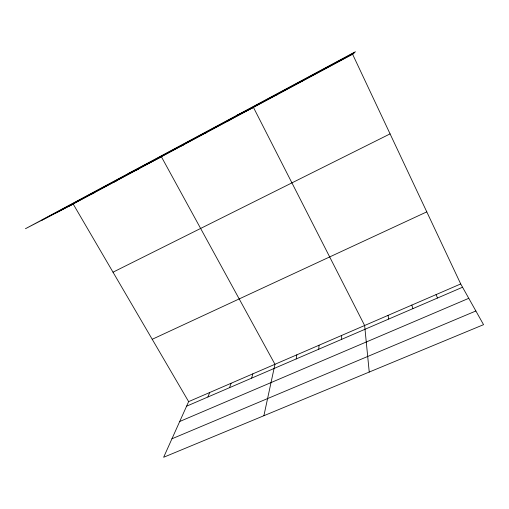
<?xml version="1.0" encoding="UTF-8"?>
<svg xmlns="http://www.w3.org/2000/svg" width="509" height="509" viewBox="0 0 509 509"><rect width="100%" height="100%" fill="white"/><g stroke="black" fill="none" stroke-linecap="round" stroke-linejoin="round"><path stroke-width="0.76" d="M318.749 349.219L319.035 345.223M296.213 358.928L296.817 354.837M263.891 415.719L274.962 364.285L161.41 156.791L128.109 173.652M251.624 378.149L252.833 373.861M229.578 387.654L231.073 383.271M207.901 397.001L209.676 392.528M188.635 401.626L163.643 457.267L483.55 324.672L460.715 283.946L352.629 54.31L355.422 51.733L25.45 228.713L73.207 204.064L188.635 401.626L460.715 283.946M41.433 220.467L354.474 52.605M56.276 212.807L353.609 53.407M69.332 206.062L352.852 54.107M91.073 194.413L94.668 192.567M113.208 182.546L116.51 180.854M135.757 170.464L138.76 168.937M181.439 145.981L183.806 144.791M113.011 272.188L390.085 133.88M204.567 133.581L206.603 132.569M228.127 120.951L229.826 120.124M236.723 115.397L253.476 107.45L364.629 325.505L369.241 372.054M152.216 339.293L426.784 211.865M276.597 94.979L277.57 94.54M186.593 406.188L462.554 287.229M179.709 421.497L468.776 298.319M171.94 438.79L475.877 310.986M301.525 81.612L302.117 81.383M436.054 294.609L437.505 298.026M411.826 305.088L412.907 308.626M388.023 315.389L388.742 319.041M341.634 335.45L341.673 339.331"/></g></svg>
